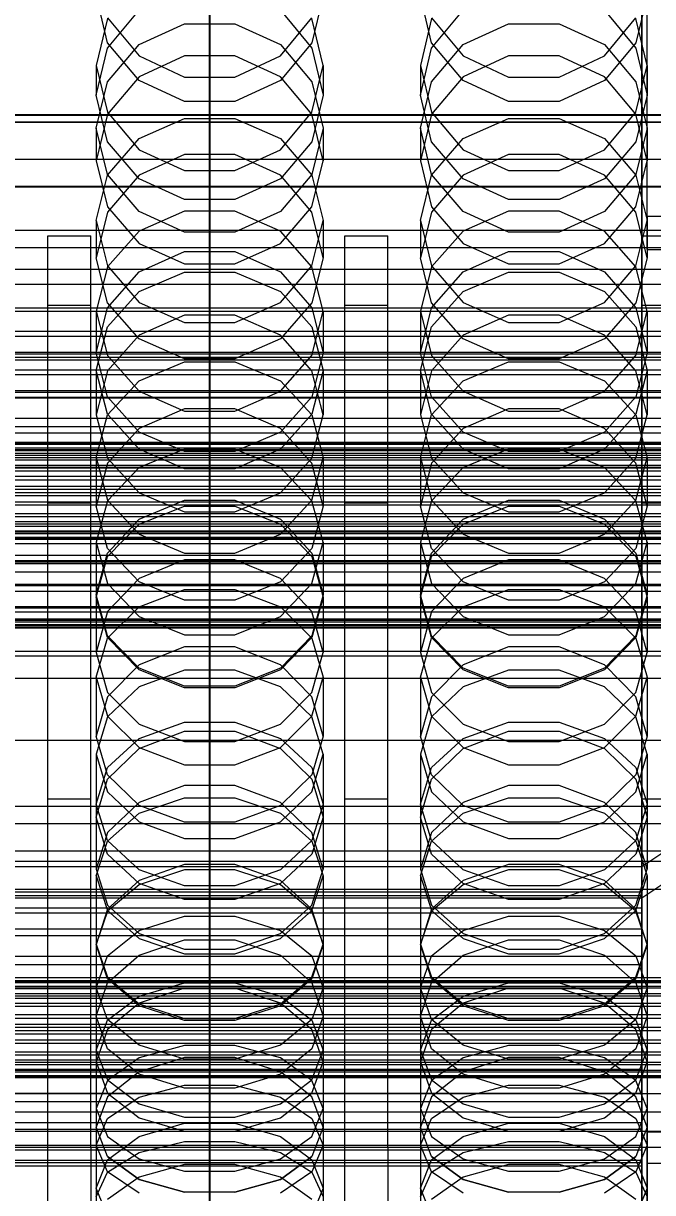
# Model space of a CAD drawing. Header units: millimetres. Extents: x -1970 to 34302, y -65268 to 6837.
# Drawn here: x 15.5 to 132, y -34598.3 to -34381.7 of the extents above; entities that cross this region are included whole.
import ezdxf

# ---------------------------------------------------------------- set-up
doc = ezdxf.new("R2010")
doc.units = ezdxf.units.MM
for name, color, linetype, lineweight in [('COTAS_O', 1, 'Continuous', 0), ('frontal_briquetadora', 7, 'Continuous', 0), ('frontal_C01', 7, 'Continuous', 0), ('frontal_C02', 7, 'Continuous', 0), ('frontal_C07', 7, 'Continuous', 0), ('frontal_mezcladora', 7, 'Continuous', 0), ('frontal_tolva', 7, 'Continuous', 0), ('frontal_tolva-C01', 7, 'Continuous', 0)]:
    doc.layers.add(name, color=color, linetype=linetype, lineweight=lineweight)
doc.dimstyles.new('R19_100', dxfattribs={"dimtxt": 250, "dimasz": 150, "dimexe": 150, "dimexo": 80, "dimgap": 100, "dimtad": 1, "dimtih": 1, "dimtoh": 1, "dimdsep": 46, "dimcen": 0.09, "dimadec": 0, "dimazin": 0, "dimtfac": 1, "dimtdec": 4, "dimtofl": 0, "dimtmove": 0, "dimatfit": 3, "dimfxl": 1, "dimtolj": 1, "dimtzin": 0, "dimarcsym": 0})

# ---------------------------------------------------------------- blocks, each defined once
blk = doc.blocks.new('*D35')
at = {"layer": 'COTAS_O', "color": 0, "lineweight": -2, "transparency": 16777216}
for p, q in [((-1725, -34320), (-1725, -33550)), ((1725, -34320), (1725, -33550)), ((-1575, -33700), (1575, -33700))]:
    blk.add_line(p, q, dxfattribs=at)
at = {"layer": 'COTAS_O', "color": 0, "transparency": 16777216}
for points in [[(-1575, -33675), (-1575, -33725), (-1725, -33700)], [(1575, -33675), (1575, -33725), (1725, -33700)]]:
    blk.add_solid(points, dxfattribs=at)
at = {"layer": 'Defpoints', "color": 0, "transparency": 16777216}
for p in [(1725, -33700), (-1725, -34400), (1725, -34400)]:
    blk.add_point(p, dxfattribs=at)
blk = doc.blocks.new('*D38')
at = {"layer": 'COTAS_O', "color": 0, "lineweight": -2, "transparency": 16777216}
for p, q in [((-570, -33700), (200, -33700)), ((50, -34750), (50, -33850)), ((-570, -34900), (200, -34900))]:
    blk.add_line(p, q, dxfattribs=at)
at = {"layer": 'COTAS_O', "color": 0, "transparency": 16777216}
for points in [[(25, -33850), (75, -33850), (50, -33700)], [(25, -34750), (75, -34750), (50, -34900)]]:
    blk.add_solid(points, dxfattribs=at)
at = {"layer": 'Defpoints', "color": 0, "transparency": 16777216}
for p in [(-650, -33700), (50, -33700), (-650, -34900)]:
    blk.add_point(p, dxfattribs=at)
blk = doc.blocks.new('*D39')
at = {"layer": 'COTAS_O', "color": 0, "lineweight": -2, "transparency": 16777216}
for p, q in [((-650, -34820), (-650, -34050)), ((650, -34820), (650, -34050)), ((-500, -34200), (500, -34200))]:
    blk.add_line(p, q, dxfattribs=at)
at = {"layer": 'COTAS_O', "color": 0, "transparency": 16777216}
for points in [[(-500, -34175), (-500, -34225), (-650, -34200)], [(500, -34175), (500, -34225), (650, -34200)]]:
    blk.add_solid(points, dxfattribs=at)
at = {"layer": 'Defpoints', "color": 0, "transparency": 16777216}
for p in [(650, -34200), (-650, -34900), (650, -34900)]:
    blk.add_point(p, dxfattribs=at)

msp = doc.modelspace()

# ---------------------------------------------------------------- linework, layer by layer
at = {"layer": 'frontal_briquetadora'}
for p, q in [((31.08, -34385.296), (29, -34376.522)), ((71, -34376.522), (68.92, -34385.296)), ((91.08, -34385.296), (89, -34376.522)), ((131, -34376.522), (128.92, -34385.296)), ((31.08, -34380.809), (29, -34389.484)), ((31.08, -34386.283), (36.906, -34379.254)), ((31.08, -34380.664), (36.907, -34387.722)), ((63.093, -34387.722), (68.92, -34380.664)), ((63.094, -34379.254), (68.92, -34386.283)), ((71, -34389.484), (68.92, -34380.809)), ((91.08, -34380.809), (89, -34389.484)), ((91.08, -34386.283), (96.906, -34379.254)), ((91.08, -34380.664), (96.907, -34387.722)), ((123.093, -34387.722), (128.92, -34380.664)), ((123.094, -34379.254), (128.92, -34386.283)), ((131, -34389.484), (128.92, -34380.809)), ((36.907, -34385.622), (45.327, -34381.804)), ((45.327, -34381.804), (54.673, -34381.804)), ((54.673, -34381.804), (63.093, -34385.622)), ((96.907, -34385.622), (105.327, -34381.804)), ((105.327, -34381.804), (114.673, -34381.804)), ((114.673, -34381.804), (123.093, -34385.622)), ((36.906, -34392.292), (31.08, -34385.296)), ((68.92, -34385.296), (63.094, -34392.292)), ((96.906, -34392.292), (91.08, -34385.296)), ((128.92, -34385.296), (123.094, -34392.292)), ((29, -34394.99), (31.08, -34386.283)), ((31.08, -34392.502), (36.907, -34385.622)), ((63.093, -34385.622), (68.92, -34392.502)), ((68.92, -34386.283), (71, -34394.99)), ((89, -34394.99), (91.08, -34386.283)), ((91.08, -34392.502), (96.907, -34385.622)), ((123.093, -34385.622), (128.92, -34392.502)), ((128.92, -34386.283), (131, -34394.99)), ((29, -34389.484), (29, -34394.99)), ((29, -34389.484), (31.08, -34398.159)), ((45.326, -34387.688), (36.906, -34391.571)), ((36.907, -34387.722), (45.327, -34391.639)), ((54.674, -34387.688), (45.326, -34387.688)), ((54.673, -34391.639), (63.093, -34387.722)), ((63.094, -34391.571), (54.674, -34387.688)), ((68.92, -34398.159), (71, -34389.484)), ((71, -34389.484), (71, -34394.99)), ((89, -34389.484), (89, -34394.99)), ((89, -34389.484), (91.08, -34398.159)), ((105.326, -34387.688), (96.906, -34391.571)), ((96.907, -34387.722), (105.327, -34391.639)), ((114.674, -34387.688), (105.326, -34387.688)), ((114.673, -34391.639), (123.093, -34387.722)), ((123.094, -34391.571), (114.674, -34387.688)), ((128.92, -34398.159), (131, -34389.484)), ((131, -34389.484), (131, -34394.99)), ((36.906, -34391.571), (31.08, -34398.53)), ((45.327, -34391.639), (54.673, -34391.639)), ((68.92, -34398.53), (63.094, -34391.571)), ((96.906, -34391.571), (91.08, -34398.53)), ((105.327, -34391.639), (114.673, -34391.639)), ((128.92, -34398.53), (123.094, -34391.571)), ((29, -34401.081), (31.08, -34392.502)), ((45.326, -34396.159), (36.906, -34392.292)), ((63.094, -34392.292), (54.674, -34396.159)), ((68.92, -34392.502), (71, -34401.081)), ((89, -34401.081), (91.08, -34392.502)), ((105.326, -34396.159), (96.906, -34392.292)), ((123.094, -34392.292), (114.674, -34396.159)), ((128.92, -34392.502), (131, -34401.081)), ((31.08, -34403.634), (29, -34394.99)), ((54.674, -34396.159), (45.326, -34396.159)), ((71, -34394.99), (68.92, -34403.634)), ((91.08, -34403.634), (89, -34394.99)), ((114.674, -34396.159), (105.326, -34396.159)), ((131, -34394.99), (128.92, -34403.634)), ((31.08, -34398.159), (36.907, -34405.116)), ((63.093, -34405.116), (68.92, -34398.159)), ((91.08, -34398.159), (96.907, -34405.116)), ((123.093, -34405.116), (128.92, -34398.159)), ((31.08, -34398.53), (29, -34407.145)), ((36.907, -34403.051), (45.327, -34399.304)), ((45.327, -34399.304), (54.673, -34399.304)), ((54.673, -34399.304), (63.093, -34403.051)), ((71, -34407.145), (68.92, -34398.53)), ((91.08, -34398.53), (89, -34407.145)), ((96.907, -34403.051), (105.327, -34399.304)), ((105.327, -34399.304), (114.673, -34399.304)), ((114.673, -34399.304), (123.093, -34403.051)), ((131, -34407.145), (128.92, -34398.53)), ((29, -34401.081), (29, -34407.145)), ((31.08, -34409.66), (29, -34401.081)), ((71, -34401.081), (68.92, -34409.66)), ((71, -34401.081), (71, -34407.145)), ((89, -34401.081), (89, -34407.145)), ((91.08, -34409.66), (89, -34401.081)), ((131, -34401.081), (128.92, -34409.66)), ((131, -34401.081), (131, -34407.145)), ((31.08, -34409.801), (36.907, -34403.051)), ((36.906, -34410.517), (31.08, -34403.634)), ((63.093, -34403.051), (68.92, -34409.801)), ((68.92, -34403.634), (63.094, -34410.517)), ((91.08, -34409.801), (96.907, -34403.051)), ((96.906, -34410.517), (91.08, -34403.634)), ((123.093, -34403.051), (128.92, -34409.801)), ((128.92, -34403.634), (123.094, -34410.517)), ((45.326, -34405.988), (36.906, -34409.807)), ((36.907, -34405.116), (45.327, -34408.976)), ((54.674, -34405.988), (45.326, -34405.988)), ((54.673, -34408.976), (63.093, -34405.116)), ((63.094, -34409.807), (54.674, -34405.988)), ((105.326, -34405.988), (96.906, -34409.807)), ((96.907, -34405.116), (105.327, -34408.976)), ((114.674, -34405.988), (105.326, -34405.988)), ((114.673, -34408.976), (123.093, -34405.116)), ((123.094, -34409.807), (114.674, -34405.988)), ((29, -34407.145), (31.08, -34415.689)), ((45.327, -34408.976), (54.673, -34408.976)), ((68.92, -34415.689), (71, -34407.145)), ((89, -34407.145), (91.08, -34415.689)), ((105.327, -34408.976), (114.673, -34408.976)), ((128.92, -34415.689), (131, -34407.145)), ((29, -34418.219), (31.08, -34409.801)), ((36.907, -34416.54), (31.08, -34409.66)), ((36.906, -34409.807), (31.08, -34416.648)), ((45.326, -34414.319), (36.906, -34410.517)), ((63.094, -34410.517), (54.674, -34414.319)), ((68.92, -34409.66), (63.093, -34416.54)), ((68.92, -34416.648), (63.094, -34409.807)), ((68.92, -34409.801), (71, -34418.219)), ((89, -34418.219), (91.08, -34409.801)), ((96.907, -34416.54), (91.08, -34409.66)), ((96.906, -34409.807), (91.08, -34416.648)), ((105.326, -34414.319), (96.906, -34410.517)), ((123.094, -34410.517), (114.674, -34414.319)), ((128.92, -34409.66), (123.093, -34416.54)), ((128.92, -34416.648), (123.094, -34409.807)), ((128.92, -34409.801), (131, -34418.219)), ((31.08, -34415.689), (36.906, -34422.488)), ((54.674, -34414.319), (45.326, -34414.319)), ((63.094, -34422.488), (68.92, -34415.689)), ((91.08, -34415.689), (96.906, -34422.488)), ((114.674, -34414.319), (105.326, -34414.319)), ((123.094, -34422.488), (128.92, -34415.689)), ((31.08, -34416.648), (29, -34425.108)), ((45.327, -34416.505), (36.907, -34420.17)), ((45.327, -34420.358), (36.907, -34416.54)), ((54.673, -34416.505), (45.327, -34416.505)), ((63.093, -34420.17), (54.673, -34416.505)), ((63.093, -34416.54), (54.673, -34420.358)), ((71, -34425.108), (68.92, -34416.648)), ((91.08, -34416.648), (89, -34425.108)), ((105.327, -34416.505), (96.907, -34420.17)), ((105.327, -34420.358), (96.907, -34416.54)), ((114.673, -34416.505), (105.327, -34416.505)), ((123.093, -34420.17), (114.673, -34416.505)), ((123.093, -34416.54), (114.673, -34420.358)), ((131, -34425.108), (128.92, -34416.648)), ((29, -34418.219), (29, -34425.108)), ((29, -34418.219), (31.08, -34426.637)), ((68.92, -34426.637), (71, -34418.219)), ((71, -34418.219), (71, -34425.108)), ((89, -34418.219), (89, -34425.108)), ((89, -34418.219), (91.08, -34426.637)), ((128.92, -34426.637), (131, -34418.219)), ((131, -34418.219), (131, -34425.108)), ((36.907, -34420.17), (31.08, -34426.776)), ((54.673, -34420.358), (45.327, -34420.358)), ((68.92, -34426.776), (63.093, -34420.17)), ((96.907, -34420.17), (91.08, -34426.776)), ((114.673, -34420.358), (105.327, -34420.358)), ((128.92, -34426.776), (123.093, -34420.17)), ((36.906, -34422.488), (45.326, -34426.241)), ((36.906, -34427.72), (45.326, -34423.972)), ((45.326, -34423.972), (54.674, -34423.972)), ((54.674, -34426.241), (63.094, -34422.488)), ((54.674, -34423.972), (63.094, -34427.72)), ((96.906, -34422.488), (105.326, -34426.241)), ((96.906, -34427.72), (105.326, -34423.972)), ((105.326, -34423.972), (114.674, -34423.972)), ((114.674, -34426.241), (123.094, -34422.488)), ((114.674, -34423.972), (123.094, -34427.72)), ((31.08, -34433.486), (29, -34425.108)), ((45.326, -34426.241), (54.674, -34426.241)), ((71, -34425.108), (68.92, -34433.486)), ((91.08, -34433.486), (89, -34425.108)), ((105.326, -34426.241), (114.674, -34426.241)), ((131, -34425.108), (128.92, -34433.486)), ((31.08, -34426.776), (29, -34435.012)), ((31.08, -34426.637), (36.907, -34433.388)), ((31.08, -34434.426), (36.906, -34427.72)), ((36.907, -34431.392), (45.327, -34427.785)), ((45.327, -34427.785), (54.673, -34427.785)), ((54.673, -34427.785), (63.093, -34431.392)), ((63.093, -34433.388), (68.92, -34426.637)), ((63.094, -34427.72), (68.92, -34434.426)), ((71, -34435.012), (68.92, -34426.776)), ((91.08, -34426.776), (89, -34435.012)), ((91.08, -34426.637), (96.907, -34433.388)), ((91.08, -34434.426), (96.906, -34427.72)), ((96.907, -34431.392), (105.327, -34427.785)), ((105.327, -34427.785), (114.673, -34427.785)), ((114.673, -34427.785), (123.093, -34431.392)), ((123.093, -34433.388), (128.92, -34426.637)), ((123.094, -34427.72), (128.92, -34434.426)), ((131, -34435.012), (128.92, -34426.776)), ((31.08, -34437.891), (36.907, -34431.392)), ((63.093, -34431.392), (68.92, -34437.891)), ((91.08, -34437.891), (96.907, -34431.392)), ((123.093, -34431.392), (128.92, -34437.891)), ((200, -34434.477), (-160, -34434.477)), ((29, -34442.708), (31.08, -34434.426)), ((29, -34435.012), (29, -34442.708)), ((29, -34435.012), (31.08, -34443.249)), ((36.906, -34440.145), (31.08, -34433.486)), ((36.907, -34433.388), (45.327, -34437.134)), ((54.673, -34437.134), (63.093, -34433.388)), ((68.92, -34433.486), (63.094, -34440.145)), ((68.92, -34434.426), (71, -34442.708)), ((68.92, -34443.249), (71, -34435.012)), ((71, -34435.012), (71, -34442.708)), ((89, -34442.708), (91.08, -34434.426)), ((89, -34435.012), (89, -34442.708)), ((89, -34435.012), (91.08, -34443.249)), ((96.906, -34440.145), (91.08, -34433.486)), ((96.907, -34433.388), (105.327, -34437.134)), ((114.673, -34437.134), (123.093, -34433.388)), ((128.92, -34433.486), (123.094, -34440.145)), ((128.92, -34434.426), (131, -34442.708)), ((128.92, -34443.249), (131, -34435.012)), ((131, -34435.012), (131, -34442.708)), ((45.326, -34435.765), (36.906, -34439.459)), ((54.674, -34435.765), (45.326, -34435.765)), ((45.327, -34437.134), (54.673, -34437.134)), ((63.094, -34439.459), (54.674, -34435.765)), ((105.326, -34435.765), (96.906, -34439.459)), ((114.674, -34435.765), (105.326, -34435.765)), ((105.327, -34437.134), (114.673, -34437.134)), ((123.094, -34439.459), (114.674, -34435.765)), ((29, -34445.996), (31.08, -34437.891)), ((36.906, -34439.459), (31.08, -34446.067)), ((68.92, -34446.067), (63.094, -34439.459)), ((68.92, -34437.891), (71, -34445.996)), ((89, -34445.996), (91.08, -34437.891)), ((96.906, -34439.459), (91.08, -34446.067)), ((128.92, -34446.067), (123.094, -34439.459)), ((128.92, -34437.891), (131, -34445.996)), ((-160, -34439.62), (200, -34439.62)), ((45.326, -34443.818), (36.906, -34440.145)), ((63.094, -34440.145), (54.674, -34443.818)), ((105.326, -34443.818), (96.906, -34440.145)), ((123.094, -34440.145), (114.674, -34443.818)), ((31.08, -34450.901), (29, -34442.708)), ((31.08, -34443.249), (36.907, -34449.855)), ((54.674, -34443.818), (45.326, -34443.818)), ((63.093, -34449.855), (68.92, -34443.249)), ((71, -34442.708), (68.92, -34450.901)), ((91.08, -34450.901), (89, -34442.708)), ((91.08, -34443.249), (96.907, -34449.855)), ((114.674, -34443.818), (105.326, -34443.818)), ((123.093, -34449.855), (128.92, -34443.249)), ((131, -34442.708), (128.92, -34450.901)), ((29, -34445.996), (29, -34454.221)), ((31.08, -34454.101), (29, -34445.996)), ((31.08, -34446.067), (29, -34454.221)), ((36.907, -34447.906), (45.327, -34444.394)), ((45.327, -34444.394), (54.673, -34444.394)), ((54.673, -34444.394), (63.093, -34447.906)), ((71, -34445.996), (68.92, -34454.101)), ((71, -34454.221), (68.92, -34446.067)), ((71, -34445.996), (71, -34454.221)), ((89, -34445.996), (89, -34454.221)), ((91.08, -34454.101), (89, -34445.996)), ((91.08, -34446.067), (89, -34454.221)), ((96.907, -34447.906), (105.327, -34444.394)), ((105.327, -34444.394), (114.673, -34444.394)), ((114.673, -34444.394), (123.093, -34447.906)), ((131, -34445.996), (128.92, -34454.101)), ((131, -34454.221), (128.92, -34446.067)), ((131, -34445.996), (131, -34454.221)), ((31.08, -34454.234), (36.907, -34447.906)), ((63.093, -34447.906), (68.92, -34454.234)), ((91.08, -34454.234), (96.907, -34447.906)), ((123.093, -34447.906), (128.92, -34454.234)), ((36.907, -34449.855), (45.327, -34453.52)), ((54.673, -34453.52), (63.093, -34449.855)), ((96.907, -34449.855), (105.327, -34453.52)), ((114.673, -34453.52), (123.093, -34449.855)), ((200, -34451.11), (-160, -34451.11)), ((36.906, -34457.404), (31.08, -34450.901)), ((68.92, -34450.901), (63.094, -34457.404)), ((96.906, -34457.404), (91.08, -34450.901)), ((128.92, -34450.901), (123.094, -34457.404)), ((29, -34454.221), (31.08, -34462.278)), ((29, -34462.125), (31.08, -34454.234)), ((36.907, -34460.601), (31.08, -34454.101)), ((45.326, -34453.127), (36.906, -34456.734)), ((54.674, -34453.127), (45.326, -34453.127)), ((45.327, -34453.52), (54.673, -34453.52)), ((63.094, -34456.734), (54.674, -34453.127)), ((68.92, -34454.101), (63.093, -34460.601)), ((68.92, -34462.278), (71, -34454.221)), ((68.92, -34454.234), (71, -34462.125)), ((89, -34454.221), (91.08, -34462.278)), ((89, -34462.125), (91.08, -34454.234)), ((96.907, -34460.601), (91.08, -34454.101)), ((105.326, -34453.127), (96.906, -34456.734)), ((114.674, -34453.127), (105.326, -34453.127)), ((105.327, -34453.52), (114.673, -34453.52)), ((123.094, -34456.734), (114.674, -34453.127)), ((128.92, -34454.101), (123.093, -34460.601)), ((128.92, -34462.278), (131, -34454.221)), ((128.92, -34454.234), (131, -34462.125)), ((36.906, -34456.734), (31.08, -34463.181)), ((68.92, -34463.18), (63.094, -34456.734)), ((96.906, -34456.734), (91.08, -34463.181)), ((128.92, -34463.18), (123.094, -34456.734)), ((-160, -34457.538), (200, -34457.538)), ((45.326, -34460.988), (36.906, -34457.404)), ((63.094, -34457.404), (54.674, -34460.988)), ((105.326, -34460.988), (96.906, -34457.404)), ((123.094, -34457.404), (114.674, -34460.988)), ((45.327, -34460.596), (36.907, -34464.004)), ((45.327, -34464.208), (36.907, -34460.601)), ((54.674, -34460.988), (45.326, -34460.988)), ((54.673, -34460.596), (45.327, -34460.596)), ((63.093, -34464.004), (54.673, -34460.596)), ((63.093, -34460.601), (54.673, -34464.208)), ((105.327, -34460.596), (96.907, -34464.004)), ((105.327, -34464.208), (96.907, -34460.601)), ((114.674, -34460.988), (105.326, -34460.988)), ((114.673, -34460.596), (105.327, -34460.596)), ((123.093, -34464.004), (114.673, -34460.596)), ((123.093, -34460.601), (114.673, -34464.208)), ((200, -34461.368), (-160, -34461.368)), ((29, -34462.125), (29, -34471.125)), ((29, -34462.125), (31.08, -34470.016)), ((31.08, -34463.181), (29, -34471.125)), ((31.08, -34462.278), (36.906, -34468.668)), ((63.094, -34468.668), (68.92, -34462.278)), ((68.92, -34470.016), (71, -34462.125)), ((71, -34471.125), (68.92, -34463.18)), ((71, -34462.125), (71, -34471.125)), ((89, -34462.125), (89, -34471.125)), ((89, -34462.125), (91.08, -34470.016)), ((91.08, -34463.181), (89, -34471.125)), ((91.08, -34462.278), (96.906, -34468.668)), ((123.094, -34468.668), (128.92, -34462.278)), ((128.92, -34470.016), (131, -34462.125)), ((131, -34471.125), (128.92, -34463.18)), ((131, -34462.125), (131, -34471.125)), ((-160, -34463.94), (200, -34463.94)), ((36.907, -34464.004), (31.08, -34470.145)), ((54.673, -34464.208), (45.327, -34464.208)), ((68.92, -34470.145), (63.093, -34464.004)), ((96.907, -34464.004), (91.08, -34470.145)), ((114.673, -34464.208), (105.327, -34464.208)), ((128.92, -34470.145), (123.093, -34464.004)), ((36.906, -34468.668), (45.326, -34472.188)), ((54.674, -34472.188), (63.094, -34468.668)), ((96.906, -34468.668), (105.326, -34472.188)), ((114.674, -34472.188), (123.094, -34468.668)), ((31.08, -34470.145), (29, -34477.803)), ((31.08, -34478.964), (29, -34471.125)), ((31.08, -34470.016), (36.907, -34476.344)), ((36.906, -34473.572), (45.326, -34470.06)), ((36.907, -34474.485), (45.327, -34471.151)), ((45.326, -34470.06), (54.674, -34470.06)), ((45.327, -34471.151), (54.673, -34471.151)), ((54.673, -34471.151), (63.093, -34474.485)), ((54.674, -34470.06), (63.094, -34473.572)), ((63.093, -34476.344), (68.92, -34470.016)), ((71, -34477.803), (68.92, -34470.145)), ((71, -34471.125), (68.92, -34478.964)), ((91.08, -34470.145), (89, -34477.803)), ((91.08, -34478.964), (89, -34471.125)), ((91.08, -34470.016), (96.907, -34476.344)), ((96.906, -34473.572), (105.326, -34470.06)), ((96.907, -34474.485), (105.327, -34471.151)), ((105.326, -34470.06), (114.674, -34470.06)), ((105.327, -34471.151), (114.673, -34471.151)), ((114.673, -34471.151), (123.093, -34474.485)), ((114.674, -34470.06), (123.094, -34473.572)), ((123.093, -34476.344), (128.92, -34470.016)), ((131, -34477.803), (128.92, -34470.145)), ((131, -34471.125), (128.92, -34478.964)), ((31.08, -34479.841), (36.906, -34473.572)), ((45.326, -34472.188), (54.674, -34472.188)), ((63.094, -34473.572), (68.92, -34479.841)), ((91.08, -34479.841), (96.906, -34473.572)), ((105.326, -34472.188), (114.674, -34472.188)), ((123.094, -34473.572), (128.92, -34479.841)), ((31.08, -34480.494), (36.907, -34474.485)), ((36.907, -34476.344), (45.327, -34479.856)), ((54.673, -34479.856), (63.093, -34476.344)), ((63.093, -34474.485), (68.92, -34480.494)), ((91.08, -34480.494), (96.907, -34474.485)), ((96.907, -34476.344), (105.327, -34479.856)), ((114.673, -34479.856), (123.093, -34476.344)), ((123.093, -34474.485), (128.92, -34480.494)), ((200, -34478.149), (-160, -34478.149)), ((29, -34477.803), (29, -34487.557)), ((29, -34477.803), (31.08, -34485.461)), ((68.92, -34485.461), (71, -34477.803)), ((71, -34477.803), (71, -34487.557)), ((89, -34477.803), (89, -34487.557)), ((89, -34477.803), (91.08, -34485.461)), ((128.92, -34485.461), (131, -34477.803)), ((131, -34477.803), (131, -34487.557)), ((29, -34487.557), (31.08, -34479.841)), ((29, -34487.986), (31.08, -34480.494)), ((36.906, -34485.172), (31.08, -34478.964)), ((45.327, -34479.856), (54.673, -34479.856)), ((68.92, -34478.964), (63.094, -34485.172)), ((68.92, -34479.841), (71, -34487.557)), ((68.92, -34480.494), (71, -34487.986)), ((89, -34487.557), (91.08, -34479.841)), ((89, -34487.986), (91.08, -34480.494)), ((96.906, -34485.172), (91.08, -34478.964)), ((105.327, -34479.856), (114.673, -34479.856)), ((128.92, -34478.964), (123.094, -34485.172)), ((128.92, -34479.841), (131, -34487.557)), ((128.92, -34480.494), (131, -34487.986)), ((-160, -34481.433), (200, -34481.433)), ((45.326, -34481.091), (36.906, -34484.534)), ((54.674, -34481.091), (45.326, -34481.091)), ((63.094, -34484.534), (54.674, -34481.091)), ((105.326, -34481.091), (96.906, -34484.534)), ((114.674, -34481.091), (105.326, -34481.091)), ((123.094, -34484.534), (114.674, -34481.091)), ((-160, -34483.291), (200, -34483.291)), ((36.906, -34484.534), (31.08, -34490.676)), ((68.92, -34490.676), (63.094, -34484.534)), ((96.906, -34484.534), (91.08, -34490.676)), ((128.92, -34490.676), (123.094, -34484.534)), ((-160, -34485.849), (200, -34485.849)), ((31.08, -34485.461), (36.907, -34491.602)), ((45.326, -34488.588), (36.906, -34485.172)), ((36.907, -34489.803), (45.327, -34486.586)), ((45.327, -34486.586), (54.673, -34486.586)), ((54.673, -34486.586), (63.093, -34489.803)), ((63.094, -34485.172), (54.674, -34488.588)), ((63.093, -34491.602), (68.92, -34485.461)), ((91.08, -34485.461), (96.907, -34491.602)), ((105.326, -34488.588), (96.906, -34485.172)), ((96.907, -34489.803), (105.327, -34486.586)), ((105.327, -34486.586), (114.673, -34486.586)), ((114.673, -34486.586), (123.093, -34489.803)), ((123.094, -34485.172), (114.674, -34488.588)), ((123.093, -34491.602), (128.92, -34485.461)), ((31.08, -34495.158), (29, -34487.557)), ((29, -34487.986), (29, -34498.23)), ((31.08, -34495.478), (29, -34487.986)), ((54.674, -34488.588), (45.326, -34488.588)), ((71, -34487.557), (68.92, -34495.158)), ((71, -34487.986), (68.92, -34495.478)), ((71, -34487.986), (71, -34498.23)), ((91.08, -34495.158), (89, -34487.557)), ((89, -34487.986), (89, -34498.23)), ((91.08, -34495.478), (89, -34487.986)), ((114.674, -34488.588), (105.326, -34488.588)), ((131, -34487.557), (128.92, -34495.158)), ((131, -34487.986), (128.92, -34495.478)), ((131, -34487.986), (131, -34498.23)), ((-160, -34489.719), (200, -34489.719)), ((-160, -34489.991), (200, -34489.991)), ((31.08, -34490.676), (29, -34498.23)), ((31.08, -34495.6), (36.907, -34489.803)), ((36.907, -34491.602), (45.327, -34495.01)), ((54.673, -34495.01), (63.093, -34491.602)), ((63.093, -34489.803), (68.92, -34495.6)), ((71, -34498.23), (68.92, -34490.676)), ((91.08, -34490.676), (89, -34498.23)), ((91.08, -34495.6), (96.907, -34489.803)), ((96.907, -34491.602), (105.327, -34495.01)), ((114.673, -34495.01), (123.093, -34491.602)), ((123.093, -34489.803), (128.92, -34495.6)), ((131, -34498.23), (128.92, -34490.676)), ((-160, -34492.29), (200, -34492.29)), ((-160, -34493.614), (200, -34493.614)), ((29, -34502.829), (31.08, -34495.6)), ((36.906, -34501.17), (31.08, -34495.158)), ((36.907, -34501.486), (31.08, -34495.478)), ((45.327, -34495.01), (54.673, -34495.01)), ((68.92, -34495.478), (63.093, -34501.486)), ((68.92, -34495.158), (63.094, -34501.17)), ((68.92, -34495.6), (71, -34502.829)), ((89, -34502.829), (91.08, -34495.6)), ((96.906, -34501.17), (91.08, -34495.158)), ((96.907, -34501.486), (91.08, -34495.478)), ((105.327, -34495.01), (114.673, -34495.01)), ((128.92, -34495.478), (123.093, -34501.486)), ((128.92, -34495.158), (123.094, -34501.17)), ((128.92, -34495.6), (131, -34502.829)), ((-160, -34498.03), (200, -34498.03)), ((45.326, -34497.219), (36.906, -34500.552)), ((54.674, -34497.219), (45.326, -34497.219)), ((63.094, -34500.552), (54.674, -34497.219)), ((105.326, -34497.219), (96.906, -34500.552)), ((114.674, -34497.219), (105.326, -34497.219)), ((123.094, -34500.552), (114.674, -34497.219)), ((29, -34498.23), (31.08, -34505.662)), ((68.92, -34505.662), (71, -34498.23)), ((89, -34498.23), (91.08, -34505.662)), ((128.92, -34505.662), (131, -34498.23)), ((36.906, -34500.552), (31.08, -34506.493)), ((45.326, -34504.474), (36.906, -34501.17)), ((45.327, -34504.82), (36.907, -34501.486)), ((45.327, -34501.512), (36.907, -34504.604)), ((54.673, -34501.512), (45.327, -34501.512)), ((63.093, -34501.486), (54.673, -34504.82)), ((63.093, -34504.604), (54.673, -34501.512)), ((63.094, -34501.17), (54.674, -34504.474)), ((68.92, -34506.493), (63.094, -34500.552)), ((96.906, -34500.552), (91.08, -34506.493)), ((105.326, -34504.474), (96.906, -34501.17)), ((105.327, -34504.82), (96.907, -34501.486)), ((105.327, -34501.512), (96.907, -34504.604)), ((114.673, -34501.512), (105.327, -34501.512)), ((123.093, -34501.486), (114.673, -34504.82)), ((123.093, -34504.604), (114.673, -34501.512)), ((123.094, -34501.17), (114.674, -34504.474)), ((128.92, -34506.493), (123.094, -34500.552)), ((29, -34502.829), (29, -34513.787)), ((29, -34502.829), (31.08, -34510.058)), ((36.907, -34504.604), (31.08, -34510.176)), ((54.674, -34504.474), (45.326, -34504.474)), ((68.92, -34510.176), (63.093, -34504.604)), ((68.92, -34510.058), (71, -34502.829)), ((71, -34502.829), (71, -34513.787)), ((89, -34502.829), (89, -34513.787)), ((89, -34502.829), (91.08, -34510.058)), ((96.907, -34504.604), (91.08, -34510.176)), ((114.674, -34504.474), (105.326, -34504.474)), ((128.92, -34510.176), (123.093, -34504.604)), ((128.92, -34510.058), (131, -34502.829)), ((131, -34502.829), (131, -34513.787)), ((31.08, -34506.493), (29, -34513.787)), ((31.08, -34505.662), (36.906, -34511.534)), ((54.673, -34504.82), (45.327, -34504.82)), ((63.094, -34511.534), (68.92, -34505.662)), ((71, -34513.787), (68.92, -34506.493)), ((91.08, -34506.493), (89, -34513.787)), ((91.08, -34505.662), (96.906, -34511.534)), ((114.673, -34504.82), (105.327, -34504.82)), ((123.094, -34511.534), (128.92, -34505.662)), ((131, -34513.787), (128.92, -34506.493)), ((31.08, -34510.176), (29, -34517.123)), ((31.08, -34510.058), (36.907, -34515.855)), ((63.093, -34515.855), (68.92, -34510.058)), ((71, -34517.123), (68.92, -34510.176)), ((91.08, -34510.176), (89, -34517.123)), ((91.08, -34510.058), (96.907, -34515.855)), ((123.093, -34515.855), (128.92, -34510.058)), ((131, -34517.123), (128.92, -34510.176)), ((36.906, -34511.534), (45.326, -34514.76)), ((36.906, -34516.027), (45.326, -34512.811)), ((36.907, -34514.166), (45.327, -34511.161)), ((45.326, -34512.811), (54.674, -34512.811)), ((45.327, -34511.161), (54.673, -34511.161)), ((54.673, -34511.161), (63.093, -34514.166)), ((54.674, -34514.76), (63.094, -34511.534)), ((54.674, -34512.811), (63.094, -34516.027)), ((96.906, -34511.534), (105.326, -34514.76)), ((96.906, -34516.027), (105.326, -34512.811)), ((96.907, -34514.166), (105.327, -34511.161)), ((105.326, -34512.811), (114.674, -34512.811)), ((105.327, -34511.161), (114.673, -34511.161)), ((114.673, -34511.161), (123.093, -34514.166)), ((114.674, -34514.76), (123.094, -34511.534)), ((114.674, -34512.811), (123.094, -34516.027)), ((31.08, -34520.952), (29, -34513.787)), ((31.08, -34519.58), (36.907, -34514.166)), ((45.326, -34514.76), (54.674, -34514.76)), ((63.093, -34514.166), (68.92, -34519.58)), ((71, -34513.787), (68.92, -34520.952)), ((91.08, -34520.952), (89, -34513.787)), ((91.08, -34519.58), (96.907, -34514.166)), ((105.326, -34514.76), (114.674, -34514.76)), ((123.093, -34514.166), (128.92, -34519.58)), ((131, -34513.787), (128.92, -34520.952)), ((29, -34517.123), (29, -34528.769)), ((29, -34517.123), (31.08, -34524.071)), ((31.08, -34521.752), (36.906, -34516.027)), ((36.907, -34515.855), (45.327, -34519.072)), ((54.673, -34519.072), (63.093, -34515.855)), ((63.094, -34516.027), (68.92, -34521.752)), ((68.92, -34524.071), (71, -34517.123)), ((71, -34517.123), (71, -34528.769)), ((89, -34517.123), (89, -34528.769)), ((89, -34517.123), (91.08, -34524.071)), ((91.08, -34521.752), (96.906, -34516.027)), ((96.907, -34515.855), (105.327, -34519.072)), ((114.673, -34519.072), (123.093, -34515.855)), ((123.094, -34516.027), (128.92, -34521.752)), ((128.92, -34524.071), (131, -34517.123)), ((131, -34517.123), (131, -34528.769)), ((29, -34526.331), (31.08, -34519.58)), ((45.327, -34519.072), (54.673, -34519.072)), ((68.92, -34519.58), (71, -34526.331)), ((89, -34526.331), (91.08, -34519.58)), ((105.327, -34519.072), (114.673, -34519.072)), ((128.92, -34519.58), (131, -34526.331)), ((29, -34528.769), (31.08, -34521.752)), ((36.906, -34526.603), (31.08, -34520.952)), ((68.92, -34520.952), (63.094, -34526.603)), ((68.92, -34521.752), (71, -34528.769)), ((89, -34528.769), (91.08, -34521.752)), ((96.906, -34526.603), (91.08, -34520.952)), ((128.92, -34520.952), (123.094, -34526.603)), ((128.92, -34521.752), (131, -34528.769)), ((31.08, -34524.071), (36.907, -34529.643)), ((45.326, -34522.89), (36.906, -34526.023)), ((54.674, -34522.89), (45.326, -34522.89)), ((63.094, -34526.023), (54.674, -34522.89)), ((63.093, -34529.643), (68.92, -34524.071)), ((91.08, -34524.071), (96.907, -34529.643)), ((105.326, -34522.89), (96.906, -34526.023)), ((114.674, -34522.89), (105.326, -34522.89)), ((123.094, -34526.023), (114.674, -34522.89)), ((123.093, -34529.643), (128.92, -34524.071)), ((36.906, -34526.023), (31.08, -34531.596)), ((36.907, -34528.025), (45.327, -34525.158)), ((45.327, -34525.158), (54.673, -34525.158)), ((54.673, -34525.158), (63.093, -34528.025)), ((68.92, -34531.596), (63.094, -34526.023)), ((96.906, -34526.023), (91.08, -34531.596)), ((96.907, -34528.025), (105.327, -34525.158)), ((105.327, -34525.158), (114.673, -34525.158)), ((114.673, -34525.158), (123.093, -34528.025)), ((128.92, -34531.596), (123.094, -34526.023)), ((29, -34526.331), (29, -34538.419)), ((31.08, -34533.082), (29, -34526.331)), ((31.08, -34533.192), (36.907, -34528.025)), ((45.326, -34529.704), (36.906, -34526.603)), ((63.094, -34526.603), (54.674, -34529.704)), ((63.093, -34528.025), (68.92, -34533.192)), ((71, -34526.331), (68.92, -34533.082)), ((71, -34526.331), (71, -34538.419)), ((89, -34526.331), (89, -34538.419)), ((91.08, -34533.082), (89, -34526.331)), ((91.08, -34533.192), (96.907, -34528.025)), ((105.326, -34529.704), (96.906, -34526.603)), ((123.094, -34526.603), (114.674, -34529.704)), ((123.093, -34528.025), (128.92, -34533.192)), ((131, -34526.331), (128.92, -34533.082)), ((131, -34526.331), (131, -34538.419)), ((195, -34530), (-195, -34530)), ((31.08, -34535.648), (29, -34528.769)), ((36.907, -34529.643), (45.327, -34532.735)), ((54.674, -34529.704), (45.326, -34529.704)), ((54.673, -34532.735), (63.093, -34529.643)), ((71, -34528.769), (68.92, -34535.649)), ((91.08, -34535.648), (89, -34528.769)), ((96.907, -34529.643), (105.327, -34532.735)), ((114.674, -34529.704), (105.326, -34529.704)), ((114.673, -34532.735), (123.093, -34529.643)), ((131, -34528.769), (128.92, -34535.649)), ((31.08, -34531.596), (29, -34538.419)), ((45.327, -34532.735), (54.673, -34532.735)), ((71, -34538.419), (68.92, -34531.596)), ((91.08, -34531.596), (89, -34538.419)), ((105.327, -34532.735), (114.673, -34532.735)), ((131, -34538.419), (128.92, -34531.596)), ((29, -34539.635), (31.08, -34533.192)), ((36.907, -34538.496), (31.08, -34533.082)), ((68.92, -34533.082), (63.093, -34538.496)), ((68.92, -34533.192), (71, -34539.635)), ((89, -34539.635), (91.08, -34533.192)), ((96.907, -34538.496), (91.08, -34533.082)), ((128.92, -34533.082), (123.093, -34538.496)), ((128.92, -34533.192), (131, -34539.635)), ((195, -34537), (-195, -34537)), ((36.906, -34541.066), (31.08, -34535.648)), ((68.92, -34535.649), (63.094, -34541.066)), ((96.906, -34541.066), (91.08, -34535.648)), ((128.92, -34535.649), (123.094, -34541.066)), ((29, -34538.419), (31.08, -34545.1)), ((45.326, -34537.508), (36.906, -34540.51)), ((45.327, -34541.501), (36.907, -34538.496)), ((45.327, -34538.552), (36.907, -34541.275)), ((54.674, -34537.508), (45.326, -34537.508)), ((54.673, -34538.552), (45.327, -34538.552)), ((63.093, -34538.496), (54.673, -34541.501)), ((63.093, -34541.275), (54.673, -34538.552)), ((63.094, -34540.51), (54.674, -34537.508)), ((68.92, -34545.1), (71, -34538.419)), ((89, -34538.419), (91.08, -34545.1)), ((105.326, -34537.508), (96.906, -34540.51)), ((105.327, -34541.501), (96.907, -34538.496)), ((105.327, -34538.552), (96.907, -34541.275)), ((114.674, -34537.508), (105.326, -34537.508)), ((114.673, -34538.552), (105.327, -34538.552)), ((123.093, -34538.496), (114.673, -34541.501)), ((123.093, -34541.275), (114.673, -34538.552)), ((123.094, -34540.51), (114.674, -34537.508)), ((128.92, -34545.1), (131, -34538.419)), ((29, -34539.635), (29, -34552.363)), ((29, -34539.635), (31.08, -34546.078)), ((36.906, -34540.51), (31.08, -34545.844)), ((36.907, -34541.275), (31.08, -34546.182)), ((45.326, -34544.034), (36.906, -34541.066)), ((63.094, -34541.066), (54.674, -34544.034)), ((68.92, -34546.182), (63.093, -34541.275)), ((68.92, -34545.844), (63.094, -34540.51)), ((68.92, -34546.078), (71, -34539.635)), ((71, -34539.635), (71, -34552.363)), ((89, -34539.635), (89, -34552.363)), ((89, -34539.635), (91.08, -34546.078)), ((96.906, -34540.51), (91.08, -34545.844)), ((96.907, -34541.275), (91.08, -34546.182)), ((105.326, -34544.034), (96.906, -34541.066)), ((123.094, -34541.066), (114.674, -34544.034)), ((128.92, -34546.182), (123.093, -34541.275)), ((128.92, -34545.844), (123.094, -34540.51)), ((128.92, -34546.078), (131, -34539.635)), ((131, -34539.635), (131, -34552.363)), ((54.673, -34541.501), (45.327, -34541.501)), ((114.673, -34541.501), (105.327, -34541.501)), ((31.08, -34545.1), (36.906, -34550.353)), ((54.674, -34544.034), (45.326, -34544.034)), ((63.094, -34550.353), (68.92, -34545.1)), ((91.08, -34545.1), (96.906, -34550.353)), ((114.674, -34544.034), (105.326, -34544.034)), ((123.094, -34550.353), (128.92, -34545.1)), ((31.08, -34545.844), (29, -34552.363)), ((31.08, -34546.182), (29, -34552.301)), ((31.08, -34546.078), (36.907, -34551.244)), ((36.907, -34549.754), (45.327, -34547.13)), ((45.327, -34547.13), (54.673, -34547.13)), ((54.673, -34547.13), (63.093, -34549.754)), ((63.093, -34551.244), (68.92, -34546.078)), ((71, -34552.363), (68.92, -34545.844)), ((71, -34552.301), (68.92, -34546.182)), ((91.08, -34545.844), (89, -34552.363)), ((91.08, -34546.182), (89, -34552.301)), ((91.08, -34546.078), (96.907, -34551.244)), ((96.907, -34549.754), (105.327, -34547.13)), ((105.327, -34547.13), (114.673, -34547.13)), ((114.673, -34547.13), (123.093, -34549.754)), ((123.093, -34551.244), (128.92, -34546.078)), ((131, -34552.363), (128.92, -34545.844)), ((131, -34552.301), (128.92, -34546.182)), ((31.08, -34554.481), (36.907, -34549.754)), ((63.093, -34549.754), (68.92, -34554.481)), ((91.08, -34554.481), (96.907, -34549.754)), ((123.093, -34549.754), (128.92, -34554.481)), ((36.906, -34550.353), (45.326, -34553.23)), ((36.906, -34554.358), (45.326, -34551.493)), ((36.907, -34551.244), (45.327, -34554.112)), ((45.326, -34551.493), (54.674, -34551.493)), ((54.673, -34554.112), (63.093, -34551.244)), ((54.674, -34553.23), (63.094, -34550.353)), ((54.674, -34551.493), (63.094, -34554.358)), ((96.906, -34550.353), (105.326, -34553.23)), ((96.906, -34554.358), (105.326, -34551.493)), ((96.907, -34551.244), (105.327, -34554.112)), ((105.326, -34551.493), (114.674, -34551.493)), ((114.673, -34554.112), (123.093, -34551.244)), ((114.674, -34553.23), (123.094, -34550.353)), ((114.674, -34551.493), (123.094, -34554.358)), ((29, -34552.301), (29, -34565.638)), ((29, -34552.301), (31.08, -34558.42)), ((31.08, -34558.731), (29, -34552.363)), ((31.08, -34559.44), (36.906, -34554.358)), ((45.326, -34553.23), (54.674, -34553.23)), ((45.327, -34554.112), (54.673, -34554.112)), ((63.094, -34554.358), (68.92, -34559.44)), ((68.92, -34558.42), (71, -34552.301)), ((71, -34552.363), (68.92, -34558.731)), ((71, -34552.301), (71, -34565.638)), ((89, -34552.301), (89, -34565.638)), ((89, -34552.301), (91.08, -34558.42)), ((91.08, -34558.731), (89, -34552.363)), ((91.08, -34559.44), (96.906, -34554.358)), ((105.326, -34553.23), (114.674, -34553.23)), ((105.327, -34554.112), (114.673, -34554.112)), ((123.094, -34554.358), (128.92, -34559.44)), ((128.92, -34558.42), (131, -34552.301)), ((131, -34552.363), (128.92, -34558.731)), ((131, -34552.301), (131, -34565.638)), ((29, -34560.376), (31.08, -34554.481)), ((68.92, -34554.481), (71, -34560.376)), ((89, -34560.376), (91.08, -34554.481)), ((128.92, -34554.481), (131, -34560.376)), ((31.08, -34558.42), (36.907, -34563.327)), ((36.906, -34563.729), (31.08, -34558.731)), ((63.093, -34563.327), (68.92, -34558.42)), ((68.92, -34558.731), (63.094, -34563.729)), ((91.08, -34558.42), (96.907, -34563.327)), ((96.906, -34563.729), (91.08, -34558.731)), ((123.093, -34563.327), (128.92, -34558.42)), ((128.92, -34558.731), (123.094, -34563.729)), ((29, -34565.638), (31.08, -34559.44)), ((29, -34560.376), (29, -34574.101)), ((31.08, -34566.271), (29, -34560.376)), ((45.326, -34560.448), (36.906, -34563.217)), ((36.907, -34561.918), (45.327, -34559.449)), ((54.674, -34560.448), (45.326, -34560.448)), ((45.327, -34559.449), (54.673, -34559.449)), ((54.673, -34559.449), (63.093, -34561.918)), ((63.094, -34563.217), (54.674, -34560.448)), ((68.92, -34559.44), (71, -34565.638)), ((71, -34560.376), (68.92, -34566.271)), ((71, -34560.376), (71, -34574.101)), ((89, -34565.638), (91.08, -34559.44)), ((89, -34560.376), (89, -34574.101)), ((91.08, -34566.271), (89, -34560.376)), ((105.326, -34560.448), (96.906, -34563.217)), ((96.907, -34561.918), (105.327, -34559.449)), ((114.674, -34560.448), (105.326, -34560.448)), ((105.327, -34559.449), (114.673, -34559.449)), ((114.673, -34559.449), (123.093, -34561.918)), ((123.094, -34563.217), (114.674, -34560.448)), ((128.92, -34559.44), (131, -34565.638)), ((131, -34560.376), (128.92, -34566.271)), ((131, -34560.376), (131, -34574.101)), ((31.08, -34566.366), (36.907, -34561.918)), ((63.093, -34561.918), (68.92, -34566.366)), ((91.08, -34566.366), (96.907, -34561.918)), ((123.093, -34561.918), (128.92, -34566.366)), ((36.906, -34563.217), (31.08, -34568.125)), ((45.326, -34566.461), (36.906, -34563.729)), ((36.907, -34563.327), (45.327, -34566.05)), ((54.673, -34566.05), (63.093, -34563.327)), ((63.094, -34563.729), (54.674, -34566.461)), ((68.92, -34568.125), (63.094, -34563.217)), ((96.906, -34563.217), (91.08, -34568.125)), ((105.326, -34566.461), (96.906, -34563.729)), ((96.907, -34563.327), (105.327, -34566.05)), ((114.673, -34566.05), (123.093, -34563.327)), ((123.094, -34563.729), (114.674, -34566.461)), ((128.92, -34568.125), (123.094, -34563.217)), ((31.08, -34571.679), (29, -34565.638)), ((29, -34571.912), (31.08, -34566.366)), ((36.907, -34570.998), (31.08, -34566.271)), ((54.674, -34566.461), (45.326, -34566.461)), ((45.327, -34566.05), (54.673, -34566.05)), ((68.92, -34566.271), (63.093, -34570.998)), ((71, -34565.638), (68.92, -34571.679)), ((68.92, -34566.366), (71, -34571.912)), ((91.08, -34571.679), (89, -34565.638)), ((89, -34571.912), (91.08, -34566.366)), ((96.907, -34570.998), (91.08, -34566.271)), ((114.674, -34566.461), (105.326, -34566.461)), ((105.327, -34566.05), (114.673, -34566.05)), ((128.92, -34566.271), (123.093, -34570.998)), ((131, -34565.638), (128.92, -34571.679)), ((128.92, -34566.366), (131, -34571.912)), ((31.08, -34568.125), (29, -34574.101)), ((71, -34574.101), (68.92, -34568.125)), ((91.08, -34568.125), (89, -34574.101)), ((131, -34574.101), (128.92, -34568.125)), ((36.906, -34576.409), (31.08, -34571.679)), ((45.327, -34573.621), (36.907, -34570.998)), ((45.327, -34571.082), (36.907, -34573.39)), ((54.673, -34571.082), (45.327, -34571.082)), ((63.093, -34570.998), (54.673, -34573.621)), ((63.093, -34573.39), (54.673, -34571.082)), ((68.92, -34571.679), (63.094, -34576.409)), ((96.906, -34576.409), (91.08, -34571.679)), ((105.327, -34573.621), (96.907, -34570.998)), ((105.327, -34571.082), (96.907, -34573.39)), ((114.673, -34571.082), (105.327, -34571.082)), ((123.093, -34570.998), (114.673, -34573.621)), ((123.093, -34573.39), (114.673, -34571.082)), ((128.92, -34571.679), (123.094, -34576.409)), ((29, -34571.912), (29, -34586.193)), ((29, -34571.912), (31.08, -34577.459)), ((36.907, -34573.39), (31.08, -34577.548)), ((45.326, -34573.305), (36.906, -34575.925)), ((54.674, -34573.305), (45.326, -34573.305)), ((54.673, -34573.621), (45.327, -34573.621)), ((63.094, -34575.925), (54.674, -34573.305)), ((68.92, -34577.548), (63.093, -34573.39)), ((68.92, -34577.459), (71, -34571.912)), ((71, -34571.912), (71, -34586.193)), ((89, -34571.912), (89, -34586.193)), ((89, -34571.912), (91.08, -34577.459)), ((96.907, -34573.39), (91.08, -34577.548)), ((105.326, -34573.305), (96.906, -34575.925)), ((114.674, -34573.305), (105.326, -34573.305)), ((114.673, -34573.621), (105.327, -34573.621)), ((123.094, -34575.925), (114.674, -34573.305)), ((128.92, -34577.548), (123.093, -34573.39)), ((128.92, -34577.459), (131, -34571.912)), ((131, -34571.912), (131, -34586.193)), ((29, -34574.101), (31.08, -34579.916)), ((36.906, -34575.925), (31.08, -34580.562)), ((68.92, -34580.562), (63.094, -34575.925)), ((68.92, -34579.916), (71, -34574.101)), ((89, -34574.101), (91.08, -34579.916)), ((96.906, -34575.925), (91.08, -34580.562)), ((128.92, -34580.562), (123.094, -34575.925)), ((128.92, -34579.916), (131, -34574.101)), ((31.08, -34577.548), (29, -34582.734)), ((31.08, -34577.459), (36.907, -34581.907)), ((45.326, -34578.991), (36.906, -34576.409)), ((63.094, -34576.409), (54.674, -34578.991)), ((63.093, -34581.907), (68.92, -34577.459)), ((71, -34582.734), (68.92, -34577.548)), ((91.08, -34577.548), (89, -34582.734)), ((91.08, -34577.459), (96.907, -34581.907)), ((105.326, -34578.991), (96.906, -34576.409)), ((123.094, -34576.409), (114.674, -34578.991)), ((123.093, -34581.907), (128.92, -34577.459)), ((131, -34582.734), (128.92, -34577.548)), ((195, -34580), (-195, -34580)), ((31.08, -34579.916), (36.906, -34584.461)), ((36.907, -34580.641), (45.327, -34578.443)), ((54.674, -34578.991), (45.326, -34578.991)), ((45.327, -34578.443), (54.673, -34578.443)), ((54.673, -34578.443), (63.093, -34580.641)), ((63.094, -34584.461), (68.92, -34579.916)), ((91.08, -34579.916), (96.906, -34584.461)), ((96.907, -34580.641), (105.327, -34578.443)), ((114.674, -34578.991), (105.326, -34578.991)), ((105.327, -34578.443), (114.673, -34578.443)), ((114.673, -34578.443), (123.093, -34580.641)), ((123.094, -34584.461), (128.92, -34579.916)), ((31.08, -34580.562), (29, -34586.193)), ((31.08, -34584.6), (36.907, -34580.641)), ((36.907, -34581.907), (45.327, -34584.376)), ((54.673, -34584.376), (63.093, -34581.907)), ((63.093, -34580.641), (68.92, -34584.6)), ((71, -34586.193), (68.92, -34580.562)), ((91.08, -34580.562), (89, -34586.193)), ((91.08, -34584.6), (96.907, -34580.641)), ((96.907, -34581.907), (105.327, -34584.376)), ((114.673, -34584.376), (123.093, -34581.907)), ((123.093, -34580.641), (128.92, -34584.6)), ((131, -34586.193), (128.92, -34580.562)), ((29, -34582.734), (29, -34597.535)), ((29, -34582.734), (31.08, -34587.919)), ((29, -34589.538), (31.08, -34584.6)), ((36.906, -34584.461), (45.326, -34586.939)), ((45.327, -34584.376), (54.673, -34584.376)), ((54.674, -34586.939), (63.094, -34584.461)), ((68.92, -34587.919), (71, -34582.734)), ((68.92, -34584.6), (71, -34589.538)), ((71, -34582.734), (71, -34597.535)), ((89, -34582.734), (89, -34597.535)), ((89, -34582.734), (91.08, -34587.919)), ((89, -34589.538), (91.08, -34584.6)), ((96.906, -34584.461), (105.326, -34586.939)), ((105.327, -34584.376), (114.673, -34584.376)), ((114.674, -34586.939), (123.094, -34584.461)), ((128.92, -34587.919), (131, -34582.734)), ((128.92, -34584.6), (131, -34589.538)), ((131, -34582.734), (131, -34597.535)), ((31.08, -34591.656), (29, -34586.193)), ((36.906, -34587.908), (45.326, -34585.444)), ((45.326, -34585.444), (54.674, -34585.444)), ((54.674, -34585.444), (63.094, -34587.908)), ((71, -34586.193), (68.92, -34591.656)), ((91.08, -34591.656), (89, -34586.193)), ((96.906, -34587.908), (105.326, -34585.444)), ((105.326, -34585.444), (114.674, -34585.444)), ((114.674, -34585.444), (123.094, -34587.908)), ((131, -34586.193), (128.92, -34591.656)), ((195, -34587), (-195, -34587)), ((31.08, -34592.262), (36.906, -34587.908)), ((31.08, -34587.919), (36.907, -34592.078)), ((36.907, -34590.901), (45.327, -34588.873)), ((45.326, -34586.939), (54.674, -34586.939)), ((45.327, -34588.873), (54.673, -34588.873)), ((54.673, -34588.873), (63.093, -34590.901)), ((63.093, -34592.078), (68.92, -34587.919)), ((63.094, -34587.908), (68.92, -34592.262)), ((91.08, -34592.262), (96.906, -34587.908)), ((91.08, -34587.919), (96.907, -34592.078)), ((96.907, -34590.901), (105.327, -34588.873)), ((105.326, -34586.939), (114.674, -34586.939)), ((105.327, -34588.873), (114.673, -34588.873)), ((114.673, -34588.873), (123.093, -34590.901)), ((123.093, -34592.078), (128.92, -34587.919)), ((123.094, -34587.908), (128.92, -34592.262)), ((29, -34589.538), (29, -34604.666)), ((31.08, -34594.475), (29, -34589.538)), ((31.08, -34594.554), (36.907, -34590.901)), ((63.093, -34590.901), (68.92, -34594.554)), ((71, -34589.538), (68.92, -34594.475)), ((71, -34589.538), (71, -34604.666)), ((89, -34589.538), (89, -34604.666)), ((91.08, -34594.475), (89, -34589.538)), ((91.08, -34594.554), (96.907, -34590.901)), ((123.093, -34590.901), (128.92, -34594.554)), ((131, -34589.538), (128.92, -34594.475)), ((131, -34589.538), (131, -34604.666)), ((29, -34597.535), (31.08, -34592.262)), ((36.906, -34595.915), (31.08, -34591.656)), ((31.08, -34591.656), (36.906, -34595.915)), ((45.326, -34593.122), (36.906, -34595.48)), ((36.907, -34592.078), (45.327, -34594.385)), ((54.674, -34593.122), (45.326, -34593.122)), ((54.673, -34594.385), (63.093, -34592.078)), ((63.094, -34595.48), (54.674, -34593.122)), ((68.92, -34591.656), (63.094, -34595.915)), ((63.094, -34595.915), (68.92, -34591.656)), ((68.92, -34592.262), (71, -34597.535)), ((89, -34597.535), (91.08, -34592.262)), ((96.906, -34595.915), (91.08, -34591.656)), ((91.08, -34591.656), (96.906, -34595.915)), ((105.326, -34593.122), (96.906, -34595.48)), ((96.907, -34592.078), (105.327, -34594.385)), ((114.674, -34593.122), (105.326, -34593.122)), ((114.673, -34594.385), (123.093, -34592.078)), ((123.094, -34595.48), (114.674, -34593.122)), ((128.92, -34591.656), (123.094, -34595.915)), ((123.094, -34595.915), (128.92, -34591.656)), ((128.92, -34592.262), (131, -34597.535)), ((29, -34599.11), (31.08, -34594.554)), ((36.907, -34598.435), (31.08, -34594.475)), ((36.906, -34595.48), (31.08, -34599.639)), ((45.327, -34594.385), (54.673, -34594.385)), ((68.92, -34594.475), (63.093, -34598.435)), ((68.92, -34599.639), (63.094, -34595.48)), ((68.92, -34594.554), (71, -34599.11)), ((89, -34599.11), (91.08, -34594.554)), ((96.907, -34598.435), (91.08, -34594.475)), ((96.906, -34595.48), (91.08, -34599.639)), ((105.327, -34594.385), (114.673, -34594.385)), ((128.92, -34594.475), (123.093, -34598.435)), ((128.92, -34599.639), (123.094, -34595.48)), ((128.92, -34594.554), (131, -34599.11)), ((31.08, -34602.634), (29, -34597.535)), ((45.326, -34598.232), (36.906, -34595.915)), ((36.906, -34595.915), (45.326, -34598.232)), ((63.094, -34595.915), (54.674, -34598.232)), ((54.674, -34598.232), (63.094, -34595.915)), ((71, -34597.535), (68.92, -34602.634)), ((91.08, -34602.634), (89, -34597.535)), ((105.326, -34598.232), (96.906, -34595.915)), ((96.906, -34595.915), (105.326, -34598.232)), ((123.094, -34595.915), (114.674, -34598.232)), ((114.674, -34598.232), (123.094, -34595.915)), ((131, -34597.535), (128.92, -34602.634)), ((54.674, -34598.232), (45.326, -34598.232)), ((114.674, -34598.232), (105.326, -34598.232))]:
    msp.add_line(p, q, dxfattribs=at)
at = {"layer": 'frontal_C01'}
for p, q in [((130, -34620.053), (130, -34323.357)), ((130, -34329.075), (130, -34625.771)), ((131, -34417.476), (131, -34372.135)), ((131, -34423.564), (131, -34378.222)), ((-425, -34411.836), (425, -34411.836)), ((149, -34417.476), (131, -34417.476)), ((131, -34417.476), (131, -34423.564)), ((425, -34423.267), (-425, -34423.267)), ((131, -34423.564), (149, -34423.564)), ((425, -34427.299), (-425, -34427.299)), ((-425, -34438.729), (425, -34438.729)), ((-450, -34481.223), (450, -34481.223)), ((450, -34493.398), (-450, -34493.398)), ((450, -34514.562), (-450, -34514.562)), ((-450, -34526.737), (450, -34526.737))]:
    msp.add_line(p, q, dxfattribs=at)
at = {"layer": 'frontal_C02'}
for p, q in [((130, -34537.975), (130, -34253.153)), ((130, -34258.894), (130, -34543.716)), ((-311.15, -34442.907), (311.15, -34442.907)), ((-311.15, -34443.543), (311.15, -34443.543)), ((-311.15, -34444), (311.15, -34444)), ((-311.15, -34445.866), (311.15, -34445.866)), ((-311.15, -34446.749), (311.15, -34446.749)), ((-311.15, -34449.717), (311.15, -34449.717)), ((-311.15, -34450.966), (311.15, -34450.966)), ((-311.15, -34454.834), (311.15, -34454.834)), ((-311.15, -34456.364), (311.15, -34456.364)), ((-440, -34459.297), (440, -34459.297)), ((-440, -34459.522), (440, -34459.522)), ((-440, -34459.684), (440, -34459.684)), ((-440, -34460.345), (440, -34460.345)), ((-440, -34460.658), (440, -34460.658)), ((311.15, -34460.868), (-311.15, -34460.868)), ((-440, -34461.71), (440, -34461.71)), ((-440, -34462.153), (440, -34462.153)), ((-311.15, -34462.575), (311.15, -34462.575)), ((-440, -34463.523), (440, -34463.523)), ((-440, -34464.065), (440, -34464.065)), ((440, -34465.661), (-440, -34465.661)), ((-440, -34466.266), (440, -34466.266)), ((-311.15, -34467.408), (311.15, -34467.408)), ((-440, -34467.978), (440, -34467.978)), ((-440, -34468.604), (440, -34468.604)), ((-311.15, -34469.175), (311.15, -34469.175)), ((-440, -34470.317), (440, -34470.317)), ((-440, -34470.922), (440, -34470.922)), ((-440, -34472.517), (440, -34472.517)), ((-440, -34473.06), (440, -34473.06)), ((-311.15, -34474.008), (311.15, -34474.008)), ((228.298, -34472.116), (130, -34537.975)), ((-440, -34474.43), (440, -34474.43)), ((-440, -34474.873), (440, -34474.873)), ((-440, -34475.924), (440, -34475.924)), ((-440, -34476.237), (440, -34476.237)), ((-311.15, -34475.715), (311.15, -34475.715)), ((-440, -34476.898), (440, -34476.898)), ((-440, -34477.06), (440, -34477.06)), ((-440, -34477.286), (440, -34477.286)), ((130, -34543.716), (228.298, -34477.858)), ((-311.15, -34480.218), (311.15, -34480.218)), ((-311.15, -34481.749), (311.15, -34481.749)), ((-311.15, -34485.616), (311.15, -34485.616)), ((-311.15, -34486.866), (311.15, -34486.866)), ((-311.15, -34489.833), (311.15, -34489.833)), ((-311.15, -34490.717), (311.15, -34490.717)), ((-311.15, -34492.582), (311.15, -34492.582)), ((-311.15, -34493.04), (311.15, -34493.04)), ((-311.15, -34493.676), (311.15, -34493.676)), ((130, -34537.975), (0, -34537.975)), ((130, -34822.796), (130, -34537.975)), ((-130, -34542.622), (130, -34542.622)), ((-130, -34543.258), (130, -34543.258)), ((130, -34543.258), (130, -34542.622)), ((130, -34542.622), (130, -34543.716)), ((130, -34545.581), (130, -34543.258)), ((-130, -34543.716), (130, -34543.716)), ((-130, -34545.581), (130, -34545.581)), ((0, -34543.716), (130, -34543.716)), ((130, -34543.716), (130, -34828.537)), ((130, -34543.716), (130, -34546.465)), ((130, -34549.432), (130, -34545.581)), ((-130, -34546.465), (130, -34546.465)), ((130, -34546.465), (130, -34550.682)), ((-130, -34549.432), (130, -34549.432)), ((130, -34554.549), (130, -34549.432)), ((-130, -34550.682), (130, -34550.682)), ((130, -34550.682), (130, -34556.08)), ((-130, -34554.549), (130, -34554.549)), ((-130, -34556.08), (130, -34556.08)), ((130, -34560.583), (130, -34554.549)), ((130, -34556.08), (130, -34562.29)), ((-148, -34559.012), (148, -34559.012)), ((-148, -34559.238), (148, -34559.238)), ((-148, -34559.4), (148, -34559.4)), ((-148, -34560.061), (148, -34560.061)), ((-148, -34560.374), (148, -34560.374)), ((130, -34560.583), (-130, -34560.583)), ((130, -34567.123), (130, -34560.583)), ((-148, -34561.425), (148, -34561.425)), ((-148, -34561.868), (148, -34561.868)), ((-130, -34562.29), (130, -34562.29)), ((130, -34562.29), (130, -34568.89)), ((-148, -34563.238), (148, -34563.238)), ((-148, -34563.781), (148, -34563.781)), ((148, -34565.376), (-148, -34565.376)), ((-148, -34565.981), (148, -34565.981)), ((-130, -34567.123), (130, -34567.123)), ((130, -34573.723), (130, -34567.123)), ((-148, -34567.694), (148, -34567.694)), ((-148, -34568.32), (148, -34568.32)), ((-130, -34568.89), (130, -34568.89)), ((130, -34568.89), (130, -34575.43)), ((-148, -34570.032), (148, -34570.032)), ((-148, -34570.637), (148, -34570.637)), ((-148, -34572.233), (148, -34572.233)), ((-148, -34572.775), (148, -34572.775)), ((-130, -34573.723), (130, -34573.723)), ((130, -34579.934), (130, -34573.723)), ((-148, -34574.145), (148, -34574.145)), ((-148, -34574.588), (148, -34574.588)), ((-148, -34575.64), (148, -34575.64)), ((-148, -34575.953), (148, -34575.953)), ((-130, -34575.43), (130, -34575.43)), ((130, -34575.43), (130, -34581.464)), ((-148, -34576.614), (148, -34576.614)), ((-148, -34576.776), (148, -34576.776)), ((-148, -34577.001), (148, -34577.001)), ((-130, -34579.934), (130, -34579.934)), ((130, -34585.331), (130, -34579.934)), ((-130, -34581.464), (130, -34581.464)), ((130, -34581.464), (130, -34586.581)), ((-130, -34585.331), (130, -34585.331)), ((-130, -34586.581), (130, -34586.581)), ((130, -34589.549), (130, -34585.331)), ((130, -34586.581), (130, -34590.432)), ((131, -34592.925), (131, -34587.08)), ((131, -34587.08), (149, -34587.08)), ((131, -34632.601), (131, -34587.08)), ((-130, -34589.549), (130, -34589.549)), ((-130, -34590.432), (130, -34590.432)), ((130, -34592.298), (130, -34589.549)), ((130, -34590.432), (130, -34592.755)), ((-130, -34592.298), (130, -34592.298)), ((-130, -34592.755), (130, -34592.755)), ((-130, -34593.391), (130, -34593.391)), ((130, -34593.391), (130, -34592.298)), ((130, -34592.755), (130, -34593.391)), ((149, -34592.925), (131, -34592.925)), ((131, -34638.447), (131, -34592.925))]:
    msp.add_line(p, q, dxfattribs=at)
at = {"layer": 'frontal_C07'}
for p, q in [((-300, -34558.497), (300, -34558.497)), ((300, -34583.416), (-300, -34583.416))]:
    msp.add_line(p, q, dxfattribs=at)
at = {"layer": 'frontal_mezcladora'}
for p, q in [((20, -34433.911), (20, -34421.05)), ((20, -34421.05), (28, -34421.05)), ((28, -34433.911), (28, -34421.05)), ((75, -34433.911), (75, -34421.05)), ((75, -34421.05), (83, -34421.05)), ((83, -34433.911), (83, -34421.05)), ((130, -34433.911), (130, -34421.05)), ((130, -34421.05), (138, -34421.05)), ((-420, -34435), (240, -34435)), ((20, -34470.534), (20, -34433.911)), ((20, -34433.911), (28, -34433.911)), ((28, -34470.534), (28, -34433.911)), ((75, -34470.534), (75, -34433.911)), ((75, -34433.911), (83, -34433.911)), ((83, -34470.534), (83, -34433.911)), ((130, -34470.534), (130, -34433.911)), ((130, -34433.911), (138, -34433.911)), ((-420, -34442.586), (240, -34442.586)), ((-280, -34450), (280, -34450)), ((-420, -34464.602), (240, -34464.602)), ((20, -34525.346), (20, -34470.534)), ((20, -34470.534), (28, -34470.534)), ((28, -34525.346), (28, -34470.534)), ((75, -34525.346), (75, -34470.534)), ((75, -34470.534), (83, -34470.534)), ((83, -34525.346), (83, -34470.534)), ((130, -34525.346), (130, -34470.534)), ((130, -34470.534), (138, -34470.534)), ((-420, -34498.893), (240, -34498.893)), ((20, -34590), (20, -34525.346)), ((20, -34525.346), (28, -34525.346)), ((28, -34590), (28, -34525.346)), ((75, -34590), (75, -34525.346)), ((75, -34525.346), (83, -34525.346)), ((83, -34590), (83, -34525.346)), ((130, -34590), (130, -34525.346)), ((130, -34525.346), (138, -34525.346)), ((-315, -34535), (315, -34535)), ((-420, -34542.102), (240, -34542.102)), ((240, -34590), (-420, -34590)), ((20, -34654.654), (20, -34590)), ((28, -34590), (20, -34590)), ((28, -34590), (28, -34654.654)), ((75, -34654.654), (75, -34590)), ((83, -34590), (75, -34590)), ((83, -34590), (83, -34654.654)), ((130, -34654.654), (130, -34590)), ((138, -34590), (130, -34590))]:
    msp.add_line(p, q, dxfattribs=at)
at = {"layer": 'frontal_tolva'}
for p, q in [((-670, -34400), (670, -34400)), ((600, -34400), (-600, -34400)), ((-600, -34406.849), (600, -34406.849)), ((-670, -34412), (670, -34412)), ((-660, -34420), (660, -34420)), ((-660, -34430), (660, -34430)), ((-1821.5, -34492), (1821.5, -34492)), ((-1821.5, -34503), (1821.5, -34503))]:
    msp.add_line(p, q, dxfattribs=at)
at = {"layer": 'frontal_tolva-C01'}
for p, q in [((-600, -34398.55), (600, -34398.55)), ((600, -34398.74), (-600, -34398.74)), ((600, -34400), (-600, -34400))]:
    msp.add_line(p, q, dxfattribs=at)

# ---------------------------------------------------------------- dimensions: what is measured, and where the dimension line sits
at = {"layer": 'COTAS_O'}
for p1, p2, distance, picture, middle in [((-1725, -34400), (1725, -34400), 700, '*D35', (0, -33700)), ((-650, -34900), (-650, -33700), -700, '*D38', (50, -34300)), ((-650, -34900), (650, -34900), 700, '*D39', (0, -34200))]:
    dim = msp.add_aligned_dim(p1=p1, p2=p2, distance=distance, text='<> O', dimstyle='R19_100', dxfattribs=at)
    dim.commit()
    dim.dimension.update_dxf_attribs({"geometry": picture, "text_midpoint": middle})

doc.saveas('drawing.dxf')
